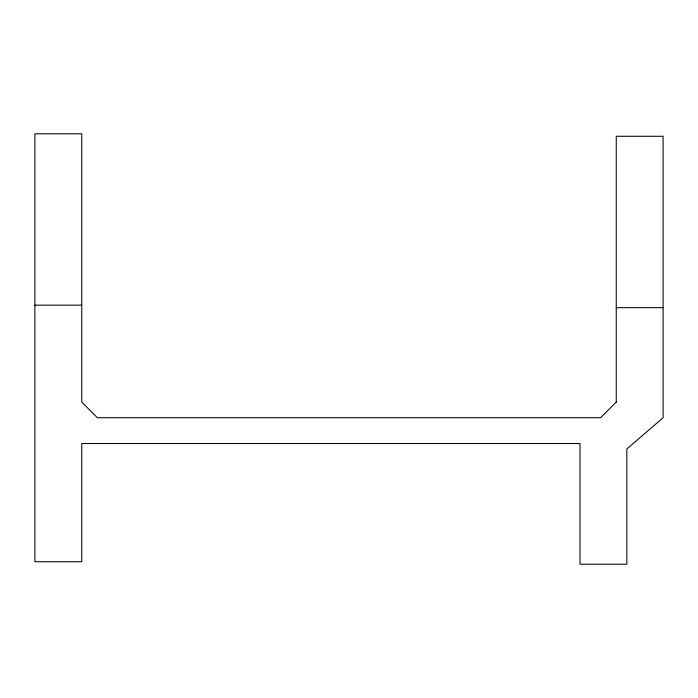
<?xml version="1.0" encoding="UTF-8"?>
<svg xmlns="http://www.w3.org/2000/svg" width="698" height="698" viewBox="0 0 698 698"><rect width="100%" height="100%" fill="white"/><g stroke="black" fill="none" stroke-linecap="round" stroke-linejoin="round"><path stroke-width="1.05" d="M34.9 305.166L81.753 305.166M616.247 307.652L663.1 307.652M616.247 402.109L600.629 417.718L97.371 417.718L81.753 402.109L81.753 133.798L34.9 133.798L34.9 561.724L81.753 561.724L81.753 443.509L579.994 443.509L579.994 564.202L626.848 564.202L626.848 448.954L663.1 417.718L663.1 136.276L616.247 136.276L616.247 402.109"/></g></svg>
